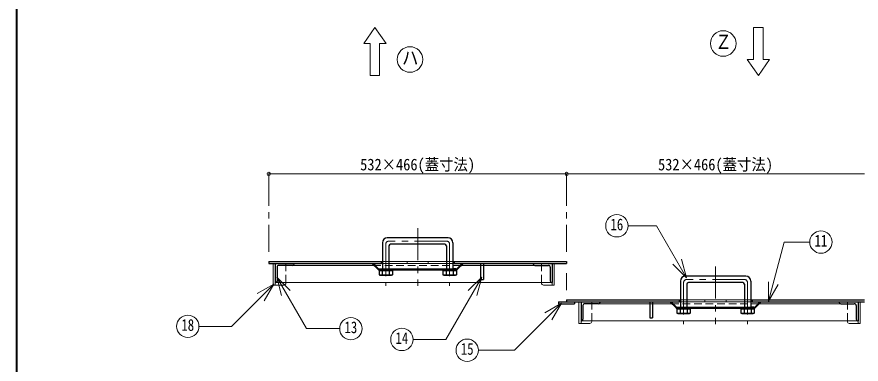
# Model space of a CAD drawing. Units: millimetres at full size, sheet at 1:10; details may follow other scales. Extents: x -2106 to 1944, y -1394 to 1416.
# Drawn here: x -2106 to -785, y 84 to 627 of the extents above; entities that cross this region are included whole.
import ezdxf
from ezdxf.enums import TextEntityAlignment as Align

# ---------------------------------------------------------------- set-up
doc = ezdxf.new("R2010")
doc.units = ezdxf.units.MM
doc.header["$LTSCALE"] = 10
doc.header["$PDMODE"] = 32
doc.header["$PDSIZE"] = 5
doc.linetypes.add('CHAIN1', pattern=[8, 5, -1, 1, -1])
doc.linetypes.add('DASHED1', pattern=[1.8, 1.2, -0.6])
doc.layers.add('0-0_ﾚｲﾔ1', color=4, linetype='Continuous', lineweight=9)
doc.styles.add('ＭＳ ゴシック', font='')
doc.styles.get('ＭＳ ゴシック').set_extended_font_data('MS Gothic')

msp = doc.modelspace()

# ---------------------------------------------------------------- linework, layer by layer
at = {"layer": '0-0_ﾚｲﾔ1', "color": 1, "lineweight": 40}
msp.add_line((-2105.72, -1393.73), (-2105.72, 1416.27), dxfattribs=at)
at = {"layer": '0-0_ﾚｲﾔ1', "color": 7, "lineweight": 18}
for p, q in [((-1545.72, 610.27), (-1563.22, 585.27)), ((-1545.72, 610.27), (-1528.22, 585.27)), ((-953.22, 610.27), (-938.22, 610.27)), ((-953.22, 610.27), (-953.22, 560.27)), ((-1538.22, 535.27), (-1538.22, 585.27)), ((-1528.22, 585.27), (-1538.22, 585.27)), ((-945.72, 535.27), (-963.22, 560.27)), ((-963.22, 560.27), (-953.22, 560.27)), ((-945.72, 535.27), (-928.22, 560.27)), ((-1538.22, 535.27), (-1553.22, 535.27)), ((-1105.01, 300), (-1149.61, 300)), ((-1058.12, 218.78), (-1105.01, 300)), ((-1704.92, 240.27), (-1701.72, 240.27)), ((-1704.92, 240.27), (-1704.92, 207.27)), ((-1533.72, 244.27), (-1535.72, 244.27)), ((-1535.72, 241.07), (-1533.72, 241.07)), ((-1495.3, 244.27), (-1523.72, 244.27)), ((-1523.72, 241.07), (-1495.3, 241.07)), ((-1495.3, 244.27), (-1495.3, 241.07)), ((-1462.14, 244.27), (-1462.14, 241.07)), ((-1433.72, 244.27), (-1462.14, 244.27)), ((-1462.14, 241.07), (-1433.72, 241.07)), ((-1421.72, 244.27), (-1423.72, 244.27)), ((-1423.72, 241.07), (-1421.72, 241.07)), ((-1265.02, 240.27), (-1268.22, 240.27)), ((-1265.02, 240.27), (-1265.02, 207.27)), ((-1058.12, 218.78), (-1079.34, 239.99)), ((-1058.12, 218.78), (-1065.89, 247.76)), ((-1534.72, 232.57), (-1533.72, 232.57)), ((-1534.72, 231.07), (-1533.72, 231.07)), ((-1523.72, 232.57), (-1522.72, 232.57)), ((-1523.72, 231.07), (-1522.72, 231.07)), ((-1434.72, 232.57), (-1433.72, 232.57)), ((-1434.72, 231.07), (-1433.72, 231.07)), ((-1423.72, 232.57), (-1422.72, 232.57)), ((-1423.72, 231.07), (-1422.72, 231.07)), ((-1699.3, 219.75), (-1678.08, 198.54)), ((-1699.3, 219.75), (-1691.53, 190.77)), ((-1378.47, 219.77), (-1399.68, 198.56)), ((-1378.47, 219.77), (-1386.23, 190.8)), ((-930.02, 182.23), (-930.02, 212.23)), ((-1703.91, 208.83), (-1770.08, 142.67)), ((-1703.91, 208.83), (-1729.89, 193.83)), ((-1703.91, 208.83), (-1718.91, 182.85)), ((-1704.92, 207.27), (-1701.72, 207.27)), ((-1701.72, 211.07), (-1701.72, 207.27)), ((-1268.22, 211.07), (-1268.22, 207.27)), ((-1265.02, 207.27), (-1268.22, 207.27)), ((-930.02, 182.23), (-915.02, 208.21)), ((-1253.76, 178.75), (-1327.31, 105.21)), ((-1253.76, 178.75), (-1279.74, 163.75)), ((-1253.76, 178.75), (-1268.76, 152.77)), ((-1226.42, 180.27), (-1223.22, 180.27)), ((-1226.42, 180.27), (-1226.42, 147.27)), ((-1069.72, 184.27), (-1067.72, 184.27)), ((-1067.72, 181.07), (-1069.72, 181.07)), ((-1068.72, 172.57), (-1067.72, 172.57)), ((-1057.72, 184.27), (-1029.3, 184.27)), ((-1029.3, 181.07), (-1057.72, 181.07)), ((-1057.72, 172.57), (-1056.72, 172.57)), ((-1029.3, 184.27), (-1029.3, 181.07)), ((-996.14, 184.27), (-996.14, 181.07)), ((-996.14, 184.27), (-967.72, 184.27)), ((-967.72, 181.07), (-996.14, 181.07)), ((-967.72, 172.57), (-968.72, 172.57)), ((-957.72, 184.27), (-955.72, 184.27)), ((-955.72, 181.07), (-957.72, 181.07)), ((-956.72, 172.57), (-957.72, 172.57)), ((-786.52, 180.27), (-789.72, 180.27)), ((-786.52, 180.27), (-786.52, 147.27)), ((-1068.72, 171.07), (-1067.72, 171.07)), ((-1057.72, 171.07), (-1056.72, 171.07)), ((-967.72, 171.07), (-968.72, 171.07)), ((-956.72, 171.07), (-957.72, 171.07)), ((-1226.42, 147.27), (-1223.22, 147.27)), ((-1223.22, 151.07), (-1223.22, 147.27)), ((-789.72, 151.07), (-789.72, 147.27)), ((-786.52, 147.27), (-789.72, 147.27)), ((-1770.08, 142.67), (-1820.89, 142.67)), ((-1327.31, 105.21), (-1383.76, 105.21))]:
    msp.add_line(p, q, dxfattribs=at)
at = {"layer": '0-0_ﾚｲﾔ1'}
for p, q in [((-1711.72, 381.27), (-1245.72, 381.27)), ((-1245.72, 381.27), (-779.72, 381.27)), ((-1547.22, 238.07), (-1674.72, 238.07)), ((-1495.3, 244.27), (-1462.14, 244.27)), ((-1495.3, 241.07), (-1462.14, 241.07)), ((-1380.22, 238.07), (-1410.22, 238.07)), ((-1295.22, 238.07), (-1375.72, 238.07)), ((-1701.72, 211.07), (-1268.22, 211.07)), ((-1687.92, 207.27), (-1701.72, 207.27)), ((-1684.92, 210.27), (-1684.92, 211.07)), ((-1285.02, 210.27), (-1285.02, 211.07)), ((-1282.02, 207.27), (-1268.22, 207.27)), ((-1196.22, 178.07), (-1115.72, 178.07)), ((-1111.22, 178.07), (-1081.22, 178.07)), ((-1029.3, 184.27), (-996.14, 184.27)), ((-1029.3, 181.07), (-996.14, 181.07)), ((-944.22, 178.07), (-816.72, 178.07)), ((-1223.22, 151.07), (-789.72, 151.07)), ((-1209.42, 147.27), (-1223.22, 147.27)), ((-1206.42, 150.27), (-1206.42, 151.07)), ((-806.52, 150.27), (-806.52, 151.07)), ((-803.52, 147.27), (-789.72, 147.27))]:
    msp.add_line(p, q, dxfattribs=at)
at = {"layer": '0-0_ﾚｲﾔ1', "linetype": 'CHAIN1'}
for p, q in [((-1711.72, 381.27), (-1711.72, 259.27)), ((-1245.72, 381.27), (-1245.72, 259.27)), ((-1478.72, 296.07), (-1478.72, 206.07)), ((-1528.72, 271.07), (-1528.72, 206.07)), ((-1433.72, 276.07), (-1523.72, 276.07)), ((-1428.72, 271.07), (-1428.72, 206.07)), ((-1245.72, 226.07), (-1245.72, 199.27)), ((-1012.72, 236.07), (-1012.72, 146.07)), ((-967.72, 216.07), (-1057.72, 216.07)), ((-1062.72, 211.07), (-1062.72, 146.07)), ((-962.72, 211.07), (-962.72, 146.07))]:
    msp.add_line(p, q, dxfattribs=at)
at = {"layer": '0-0_ﾚｲﾔ1', "color": 5, "lineweight": 25}
for p, q in [((-1431.22, 281.07), (-1526.22, 281.07)), ((-1533.72, 273.57), (-1533.72, 230.57)), ((-1523.72, 268.57), (-1523.72, 230.57)), ((-1436.22, 271.07), (-1521.22, 271.07)), ((-1433.72, 268.57), (-1433.72, 230.57)), ((-1423.72, 273.57), (-1423.72, 230.57)), ((-1711.72, 244.27), (-1711.72, 241.07)), ((-1711.72, 241.07), (-1535.72, 241.07)), ((-1701.72, 241.07), (-1701.72, 211.07)), ((-1674.72, 238.07), (-1695.72, 238.07)), ((-1541.1, 231.95), (-1550.22, 241.07)), ((-1540.48, 233.45), (-1548.1, 241.07)), ((-1421.72, 244.27), (-1245.72, 244.27)), ((-1416.96, 233.45), (-1409.34, 241.07)), ((-1416.34, 231.95), (-1407.22, 241.07)), ((-1380.22, 241.07), (-1380.22, 216.07)), ((-1375.72, 241.07), (-1375.72, 216.07)), ((-1295.22, 238.07), (-1274.22, 238.07)), ((-1268.22, 241.07), (-1268.22, 211.07)), ((-1245.72, 244.27), (-1245.72, 241.07)), ((-1698.72, 235.07), (-1698.72, 214.07)), ((-1539.22, 230.07), (-1537.72, 230.57)), ((-1539.22, 230.07), (-1518.22, 230.07)), ((-1539.22, 230.07), (-1539.22, 223.07)), ((-1538.98, 231.07), (-1534.72, 231.07)), ((-1537.72, 230.57), (-1519.72, 230.57)), ((-1534.22, 230.07), (-1534.22, 223.07)), ((-1523.22, 230.07), (-1523.22, 223.07)), ((-1522.72, 232.57), (-1434.72, 232.57)), ((-1439.22, 230.07), (-1437.72, 230.57)), ((-1439.22, 230.07), (-1418.22, 230.07)), ((-1437.72, 230.57), (-1419.72, 230.57)), ((-1434.72, 232.57), (-1434.72, 231.07)), ((-1434.22, 230.07), (-1434.22, 223.07)), ((-1428.72, 230.57), (-1423.22, 230.07)), ((-1423.22, 230.07), (-1419.72, 230.57)), ((-1271.22, 235.07), (-1271.22, 214.07)), ((-1539.22, 223.07), (-1518.22, 223.07)), ((-1539.22, 223.07), (-1537.72, 222.57)), ((-1537.72, 222.57), (-1534.22, 223.07)), ((-1537.72, 222.57), (-1519.72, 222.57)), ((-1534.22, 223.07), (-1528.72, 222.57)), ((-1528.72, 222.57), (-1523.22, 223.07)), ((-1523.22, 223.07), (-1519.72, 222.57)), ((-1439.22, 223.07), (-1418.22, 223.07)), ((-1437.72, 222.57), (-1419.72, 222.57)), ((-1418.22, 223.07), (-1419.72, 222.57)), ((-1380.22, 216.07), (-1375.72, 216.07)), ((-1067.72, 213.57), (-1067.72, 170.57)), ((-965.22, 221.07), (-1060.22, 221.07)), ((-957.72, 213.57), (-957.72, 170.57)), ((-1057.72, 208.57), (-1057.72, 170.57)), ((-970.22, 211.07), (-1055.22, 211.07)), ((-967.72, 208.57), (-967.72, 170.57)), ((-1258.22, 181.07), (-1258.22, 177.87)), ((-1258.22, 181.07), (-1069.72, 181.07)), ((-1258.22, 177.87), (-1233.22, 177.87)), ((-1245.72, 184.27), (-1245.72, 181.07)), ((-1245.72, 184.27), (-1069.72, 184.27)), ((-1233.22, 181.07), (-1233.22, 177.87)), ((-1223.22, 181.07), (-1223.22, 151.07)), ((-1220.22, 175.07), (-1220.22, 154.07)), ((-1196.22, 178.07), (-1217.22, 178.07)), ((-1111.22, 181.07), (-1111.22, 156.07)), ((-1075.1, 171.95), (-1084.22, 181.07)), ((-1074.48, 173.45), (-1082.1, 181.07)), ((-1069.72, 184.27), (-1069.72, 181.07)), ((-1056.72, 172.57), (-1056.72, 171.07)), ((-955.72, 184.27), (-779.72, 184.27)), ((-950.96, 173.45), (-943.34, 181.07)), ((-950.34, 171.95), (-941.22, 181.07)), ((-816.72, 178.07), (-795.72, 178.07)), ((-792.72, 175.07), (-792.72, 154.07)), ((-789.72, 181.07), (-789.72, 151.07)), ((-1073.22, 170.07), (-1071.72, 170.57)), ((-1073.22, 170.07), (-1052.22, 170.07)), ((-1073.22, 170.07), (-1073.22, 163.07)), ((-1073.22, 163.07), (-1052.22, 163.07)), ((-1073.22, 163.07), (-1071.72, 162.57)), ((-1072.98, 171.07), (-1068.72, 171.07)), ((-1071.72, 170.57), (-1053.72, 170.57)), ((-1071.72, 162.57), (-1068.22, 163.07)), ((-1071.72, 162.57), (-1053.72, 162.57)), ((-1068.22, 170.07), (-1068.22, 163.07)), ((-1068.22, 163.07), (-1062.72, 162.57)), ((-1062.72, 162.57), (-1057.22, 163.07)), ((-1057.22, 170.07), (-1057.22, 163.07)), ((-1057.22, 163.07), (-1053.72, 162.57)), ((-1056.72, 171.07), (-968.72, 171.07)), ((-973.22, 170.07), (-971.72, 170.57)), ((-973.22, 170.07), (-952.22, 170.07)), ((-973.22, 163.07), (-952.22, 163.07)), ((-971.72, 170.57), (-953.72, 170.57)), ((-971.72, 162.57), (-953.72, 162.57)), ((-968.22, 170.07), (-968.22, 163.07)), ((-962.72, 170.57), (-957.22, 170.07)), ((-957.22, 170.07), (-953.72, 170.57)), ((-952.22, 163.07), (-953.72, 162.57))]:
    msp.add_line(p, q, dxfattribs=at)
at = {"layer": '0-0_ﾚｲﾔ1', "linetype": 'DASHED1'}
for p, q in [((-1684.92, 240.27), (-1701.72, 240.27)), ((-1684.92, 211.07), (-1684.92, 240.27)), ((-1410.22, 238.07), (-1547.22, 238.07)), ((-1533.72, 244.27), (-1523.72, 244.27)), ((-1533.72, 241.07), (-1523.72, 241.07)), ((-1433.72, 244.27), (-1423.72, 244.27)), ((-1433.72, 241.07), (-1423.72, 241.07)), ((-1380.22, 238.07), (-1375.72, 238.07)), ((-1285.02, 240.27), (-1268.22, 240.27)), ((-1285.02, 211.07), (-1285.02, 240.27)), ((-1533.72, 232.57), (-1523.72, 232.57)), ((-1533.72, 231.07), (-1523.72, 231.07)), ((-1433.72, 232.57), (-1423.72, 232.57)), ((-1433.72, 231.07), (-1423.72, 231.07)), ((-1206.42, 180.27), (-1223.22, 180.27)), ((-1206.42, 151.07), (-1206.42, 180.27)), ((-1111.22, 178.07), (-1115.72, 178.07)), ((-944.22, 178.07), (-1081.22, 178.07)), ((-1067.72, 184.27), (-1057.72, 184.27)), ((-1067.72, 181.07), (-1057.72, 181.07)), ((-1067.72, 172.57), (-1057.72, 172.57)), ((-967.72, 184.27), (-957.72, 184.27)), ((-967.72, 181.07), (-957.72, 181.07)), ((-967.72, 172.57), (-957.72, 172.57)), ((-806.52, 180.27), (-789.72, 180.27)), ((-806.52, 151.07), (-806.52, 180.27)), ((-1067.72, 171.07), (-1057.72, 171.07)), ((-967.72, 171.07), (-957.72, 171.07))]:
    msp.add_line(p, q, dxfattribs=at)
at = {"layer": '0-0_ﾚｲﾔ1', "color": 7, "lineweight": 18}
for points in [[(-938.22, 610.27), (-938.22, 560.27), (-928.22, 560.27)], [(-1553.22, 535.27), (-1553.22, 585.27), (-1563.22, 585.27)], [(-930.02, 182.23), (-905.27, 274.59), (-865.4, 274.59)], [(-1699.3, 219.75), (-1652.71, 139.06), (-1600.74, 139.06)], [(-1378.47, 219.77), (-1434.8, 122.21), (-1485.93, 122.21)]]:
    msp.add_lwpolyline(points, dxfattribs=at)
at = {"layer": '0-0_ﾚｲﾔ1', "color": 5, "lineweight": 25}
for points in [[(-1711.72, 244.27), (-1535.72, 244.27), (-1535.72, 241.07)], [(-1421.72, 244.27), (-1421.72, 241.07), (-1245.72, 241.07)], [(-1538.36, 232.57), (-1534.72, 232.57), (-1534.72, 231.07)], [(-1537.72, 230.57), (-1534.22, 230.07), (-1528.72, 230.57)], [(-1528.72, 230.57), (-1523.22, 230.07), (-1519.72, 230.57)], [(-1522.72, 232.57), (-1522.72, 231.07), (-1434.72, 231.07)], [(-1519.72, 230.57), (-1518.22, 230.07), (-1518.22, 223.07), (-1519.72, 222.57)], [(-1439.22, 230.07), (-1439.22, 223.07), (-1437.72, 222.57), (-1434.22, 223.07)], [(-1437.72, 230.57), (-1434.22, 230.07), (-1428.72, 230.57)], [(-1423.22, 230.07), (-1423.22, 223.07), (-1419.72, 222.57)], [(-1419.08, 232.57), (-1422.72, 232.57), (-1422.72, 231.07), (-1418.46, 231.07)], [(-1419.72, 230.57), (-1418.22, 230.07), (-1418.22, 223.07)], [(-1434.22, 223.07), (-1428.72, 222.57), (-1423.22, 223.07)], [(-1115.72, 181.07), (-1115.72, 156.07), (-1111.22, 156.07)], [(-1072.36, 172.57), (-1068.72, 172.57), (-1068.72, 171.07)], [(-1056.72, 172.57), (-968.72, 172.57), (-968.72, 171.07)], [(-953.08, 172.57), (-956.72, 172.57), (-956.72, 171.07), (-952.46, 171.07)], [(-955.72, 184.27), (-955.72, 181.07), (-779.72, 181.07)], [(-1071.72, 170.57), (-1068.22, 170.07), (-1062.72, 170.57)], [(-1062.72, 170.57), (-1057.22, 170.07), (-1053.72, 170.57)], [(-1053.72, 170.57), (-1052.22, 170.07), (-1052.22, 163.07), (-1053.72, 162.57)], [(-973.22, 170.07), (-973.22, 163.07), (-971.72, 162.57), (-968.22, 163.07)], [(-971.72, 170.57), (-968.22, 170.07), (-962.72, 170.57)], [(-968.22, 163.07), (-962.72, 162.57), (-957.22, 163.07)], [(-957.22, 170.07), (-957.22, 163.07), (-953.72, 162.57)], [(-953.72, 170.57), (-952.22, 170.07), (-952.22, 163.07)]]:
    msp.add_lwpolyline(points, dxfattribs=at)
at = {"layer": '0-0_ﾚｲﾔ1', "color": 7, "lineweight": 18}
for centre, radius in [((-1000.72, 585.27), 20), ((-1490.72, 560.27), 20), ((-1167.11, 300), 17.5), ((-847.9, 274.59), 17.5), ((-1838.39, 142.67), 17.5), ((-1583.24, 139.06), 17.5), ((-1503.43, 122.21), 17.5), ((-1401.26, 105.21), 17.5)]:
    msp.add_circle(centre, radius, dxfattribs=at)
at = {"layer": '0-0_ﾚｲﾔ1', "color": 5, "lineweight": 25}
for centre, radius, start, end in [((-1526.22, 273.57), 7.5, 90, 180), ((-1431.22, 273.57), 7.5, 0, 90), ((-1521.22, 268.57), 2.5, 90, 180), ((-1436.22, 268.57), 2.5, 0, 90), ((-1695.72, 235.07), 3, 90, 180), ((-1674.72, 241.07), 3, 270, 0), ((-1295.22, 241.07), 3, 180, 270), ((-1274.22, 235.07), 3, 0, 90), ((-1538.98, 234.07), 3, 225, 270), ((-1538.36, 235.57), 3, 225, 270), ((-1419.08, 235.57), 3, 270, 315), ((-1418.46, 234.07), 3, 270, 315), ((-1701.72, 214.07), 3, 270, 0), ((-1268.22, 214.07), 3, 180, 270), ((-1060.22, 213.57), 7.5, 90, 180), ((-965.22, 213.57), 7.5, 0, 90), ((-1055.22, 208.57), 2.5, 90, 180), ((-970.22, 208.57), 2.5, 0, 90), ((-1217.22, 175.07), 3, 90, 180), ((-1196.22, 181.07), 3, 270, 0), ((-1072.98, 174.07), 3, 225, 270), ((-1072.36, 175.57), 3, 225, 270), ((-953.08, 175.57), 3, 270, 315), ((-952.46, 174.07), 3, 270, 315), ((-816.72, 181.07), 3, 180, 270), ((-795.72, 175.07), 3, 0, 90), ((-1223.22, 154.07), 3, 270, 0), ((-789.72, 154.07), 3, 180, 270)]:
    msp.add_arc(centre, radius, start, end, dxfattribs=at)
at = {"layer": '0-0_ﾚｲﾔ1', "linetype": 'CHAIN1'}
for centre, start, end in [((-1523.72, 271.07), 90, 180), ((-1433.72, 271.07), 0, 90), ((-1057.72, 211.07), 90, 180), ((-967.72, 211.07), 0, 90)]:
    msp.add_arc(centre, 5, start, end, dxfattribs=at)
at = {"layer": '0-0_ﾚｲﾔ1'}
for centre, start, end in [((-1687.92, 210.27), 270, 0), ((-1282.02, 210.27), 180, 270), ((-1209.42, 150.27), 270, 0), ((-803.52, 150.27), 180, 270)]:
    msp.add_arc(centre, 3, start, end, dxfattribs=at)
at = {"layer": '0-0_ﾚｲﾔ1', "color": 1}
for p in [(-1711.72, 381.27), (-1245.72, 381.27)]:
    msp.add_point(p, dxfattribs=at)

# ---------------------------------------------------------------- texts
at = {"layer": '0-0_ﾚｲﾔ1', "color": 7, "style": 'ＭＳ ゴシック'}
for s, height, width, p in [('Ｚ', 21.99, 0.85, (-1013.22, 570.27)), ('ハ', 21.99, 0.85, (-1503.22, 545.27)), ('532×466(蓋寸法)', 18.33, 0.9, (-1568.72, 381.27)), ('532×466(蓋寸法)', 18.33, 0.9, (-1102.72, 381.27)), ('16', 18.33, 0.8, (-1177.11, 287.5)), ('11', 18.33, 0.8, (-857.9, 262.09)), ('18', 18.33, 0.8, (-1848.39, 130.17)), ('13', 18.33, 0.8, (-1593.24, 126.56)), ('14', 18.33, 0.8, (-1513.43, 109.71)), ('15', 18.33, 0.8, (-1411.26, 92.71))]:
    msp.add_text(s, height=height, dxfattribs=dict(at, width=width)).set_placement(p, align=Align.BOTTOM_LEFT)

doc.saveas('drawing.dxf')
